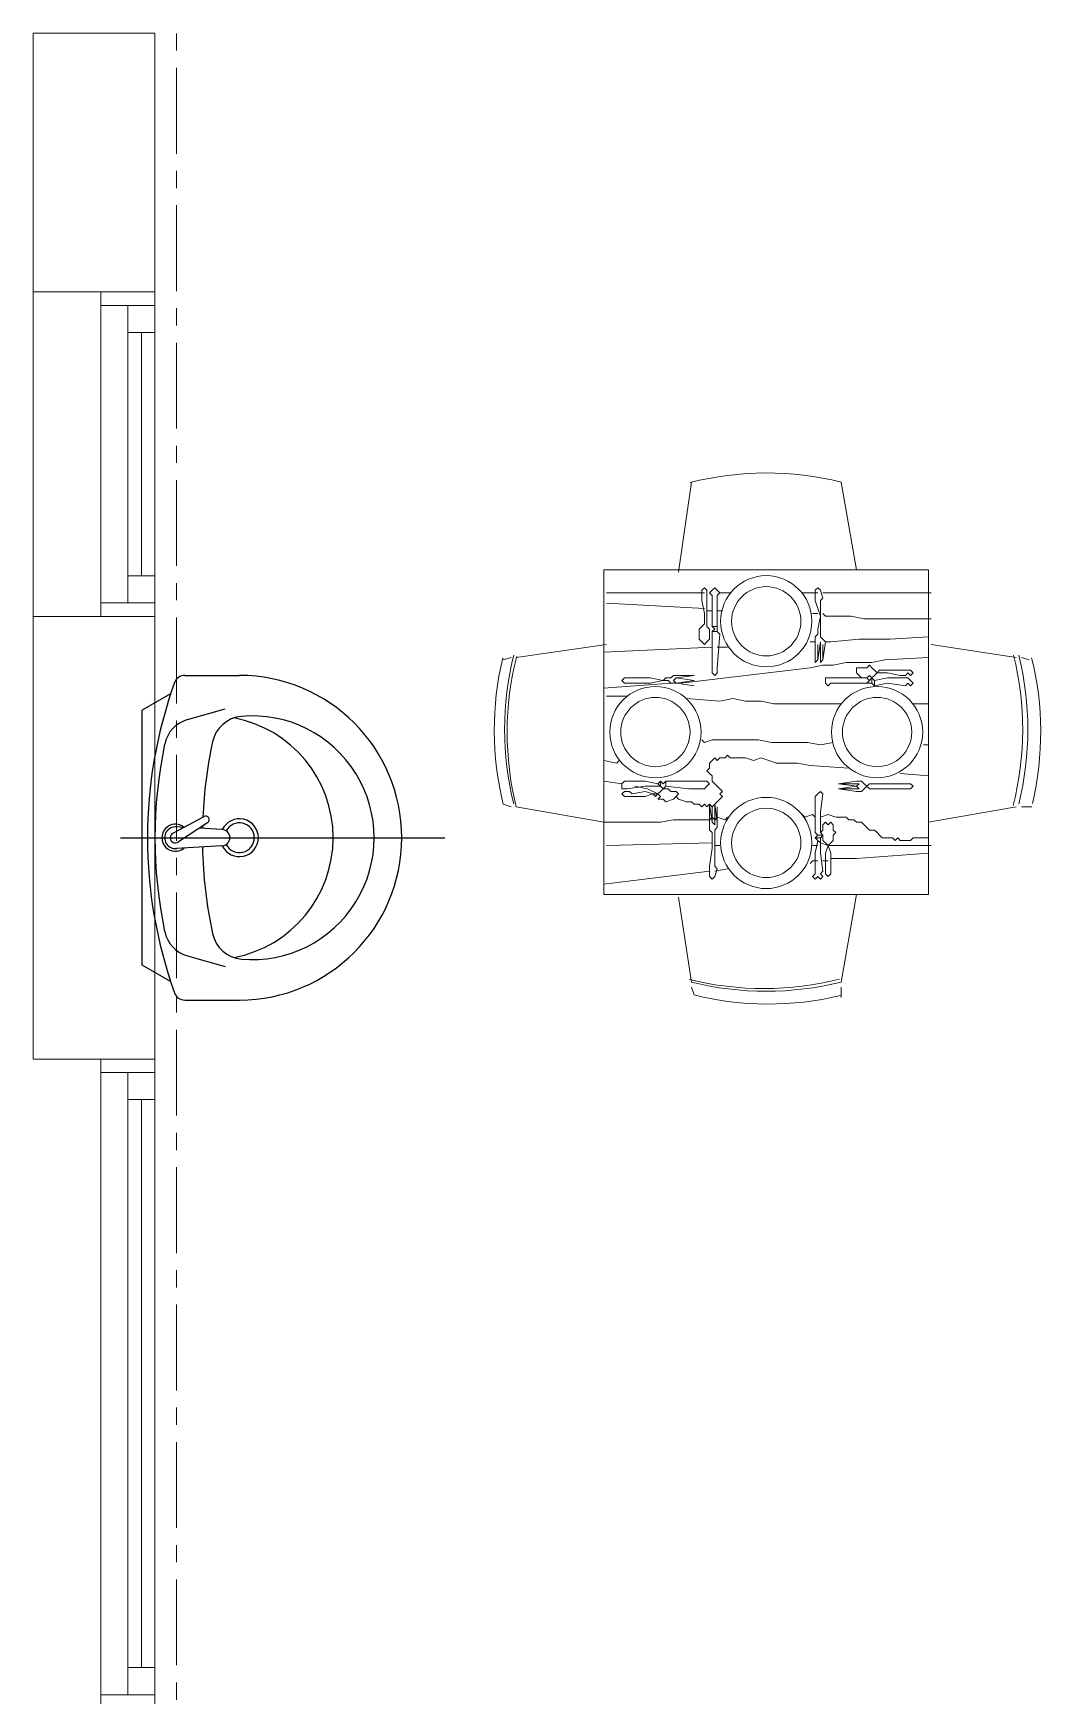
# Model space of a CAD drawing. Header units: millimetres. Extents: x 26027 to 581921, y 7230 to 233891.
# Drawn here: x 465586 to 467448, y 210907 to 213980 of the extents above; entities that cross this region are included whole.
import ezdxf

# ---------------------------------------------------------------- set-up
doc = ezdxf.new("R2010")
doc.units = ezdxf.units.MM
doc.header["$LTSCALE"] = 5
doc.linetypes.add('CENTER', pattern=[50.8, 31.75, -6.35, 6.35, -6.35])
doc.linetypes.add('HIDDEN2', pattern=[0.1875, 0.125, -0.0625])
for name, color, linetype, lineweight in [('Aluminum', 7, 'Continuous', 5), ('Proj', 7, 'HIDDEN2', 5), ('SANIT', 250, 'Continuous', 5), ('Walls', 32, 'Continuous', 5)]:
    doc.layers.add(name, color=color, linetype=linetype, lineweight=lineweight)
for name, color, linetype in [('axes', 9, 'Continuous'), ('GE-ARCHITECTURAL_ELEMENTS', 8, 'Continuous'), ('PDF2_Geometry', 7, 'Continuous')]:
    doc.layers.add(name, color=color, linetype=linetype)

# ---------------------------------------------------------------- blocks, each defined once
blk = doc.blocks.new('lav-manta 60')
at = {"layer": 'GE-ARCHITECTURAL_ELEMENTS'}
for p, q in [((0, 0.04), (0, -0.56)), ((-0.2658, -0.0529), (-0.2358, 0)), ((-0.2358, 0), (0.2358, 0)), ((0.2658, -0.0529), (0.2358, 0)), ((0.0389, -0.1142), (0.0087, -0.0575)), ((-0.3, -0.0789), (-0.3, -0.18)), ((-0.2185, -0.0841), (-0.2383, -0.1537)), ((-0.015, -0.1473), (-0.0199, -0.064)), ((0.0274, -0.121), (-0.0078, -0.0673)), ((0.0191, -0.077), (0.0199, -0.064)), ((0.2185, -0.0841), (0.2383, -0.1537)), ((0.3, -0.0789), (0.3, -0.18)), ((0.015, -0.1473), (0.0174, -0.1057))]:
    blk.add_line(p, q, dxfattribs=at)
for centre, radius, start, end in [((0, -0.8557), 0.8457, 70.1771, 109.8229), ((0, -0.8696), 0.8457, 78.1914, 101.8086), ((-0.28, -0.0789), 0.02, 109.8229, 180), ((-0.1608, -0.1006), 0.06, 101.8086, 164.0794), ((0, -0.0617), 0.025, 320.7474, 220.368), ((0, -0.0617), 0.02, 353.2671, 186.682), ((0, -0.0617), 0.00966, 25.4127, 215.9577), ((0.1608, -0.1006), 0.06, 15.9206, 78.1914), ((0.28, -0.0789), 0.02, 0, 70.1771), ((0, -0.9572), 0.8457, 91.1572, 102.0883), ((0, -0.9572), 0.8457, 88.5486, 88.844), ((0.0332, -0.1176), 0.00666, 210.6852, 30.6852), ((0, -0.9572), 0.8457, 77.9117, 87.4274), ((-0.1645, -0.189), 0.06, 102.0883, 174.8142), ((0, -0.18), 0.035, 115.3106, 64.6894), ((0, -0.1473), 0.015, 180, 0), ((0.1645, -0.189), 0.06, 5.1858, 77.9117), ((0, -0.18), 0.3, 180, 0), ((0, -0.2039), 0.2252, 174.8142, 5.1858), ((0, -0.1282), 0.2252, 190.6097, 349.3903), ((0, -0.18), 0.0275, 117.1496, 62.8504)]:
    blk.add_arc(centre, radius, start, end, dxfattribs=at)

msp = doc.modelspace()

# ---------------------------------------------------------------- linework, layer by layer
at = {"layer": 'Aluminum'}
for p, q in [((465710.8, 213502.3, 0), (465710.8, 212902.3, 0)), ((465710.8, 213477.3, 0), (465810.8, 213477.3, 0)), ((465760.8, 213477.3, 0), (465760.8, 212927.3, 0)), ((465810.8, 213502.3, 0), (465810.8, 212902.3, 0)), ((465760.8, 213427.3, 0), (465810.8, 213427.3, 0)), ((465785.8, 212977.3, 0), (465785.8, 213427.3, 0)), ((465760.8, 212977.3, 0), (465810.8, 212977.3, 0)), ((465710.8, 212927.3, 0), (465810.8, 212927.3, 0)), ((465710.8, 212084.3, 0), (465710.8, 210884.3, 0)), ((465810.8, 212084.3, 0), (465810.8, 210884.3, 0)), ((465710.8, 212059.3, 0), (465810.8, 212059.3, 0)), ((465760.8, 212059.3, 0), (465760.8, 210909.3, 0)), ((465760.8, 212009.3, 0), (465810.8, 212009.3, 0)), ((465785.8, 210959.3, 0), (465785.8, 212009.3, 0)), ((465760.8, 210959.3, 0), (465810.8, 210959.3, 0)), ((465710.8, 210909.3, 0), (465810.8, 210909.3, 0))]:
    msp.add_line(p, q, dxfattribs=at)
at = {"layer": 'axes', "linetype": 'CENTER', "lineweight": 0}
msp.add_line((465850.8, 120285.6, 2.4), (465850.8, 230891.1, 2.4), dxfattribs=at)
at = {"layer": 'PDF2_Geometry', "lineweight": 5, "elevation": -2.4}
for points in [[(466778.7, 212983.9), (466802.5, 213150.7)], [(466826.4, 212955.3), (466826.4, 212955.3)], [(466826.4, 212955.3), (466826.4, 212955.3)], [(466840.7, 212874.3), (466840.7, 212836.2), (466840.7, 212798.1), (466845.4, 212793.4), (466850.2, 212798.1), (466850.2, 212807.6), (466854.9, 212869.6), (466850.2, 212874.3), (466840.7, 212874.3), (466845.4, 212879.1), (466840.7, 212883.9), (466840.7, 212912.5), (466840.7, 212941), (466835.9, 212945.8), (466840.7, 212950.6), (466845.4, 212955.3), (466850.2, 212950.6), (466854.9, 212945.8), (466850.2, 212941), (466850.2, 212912.5), (466850.2, 212883.9), (466850.2, 212874.3)], [(467036, 212955.3), (467036, 212955.3)], [(467040.8, 212950.6), (467036, 212955.3)], [(466826.4, 212945.8), (466645.3, 212945.8)], [(466826.4, 212917.2), (466645.3, 212926.8)], [(466831.1, 212950.6), (466831.1, 212950.6)], [(466835.9, 212945.8), (466835.9, 212945.8)], [(466840.7, 212950.6), (466840.7, 212950.6)], [(466850.2, 212950.6), (466850.2, 212950.6)], [(466850.2, 212950.6), (466850.2, 212950.6)], [(466874, 212945.8), (466854.9, 212945.8)], [(467036, 212945.8), (467007.4, 212945.8)], [(467040.8, 212950.6), (467040.8, 212950.6)], [(467040.8, 212950.6), (467040.8, 212950.6)], [(467245.6, 212945.8), (467045.5, 212945.8)], [(466840.7, 212912.5), (466831.1, 212912.5)], [(466831.1, 212893.4), (466831.1, 212893.4)], [(466859.7, 212912.5), (466850.2, 212912.5)], [(467036, 212907.7), (467026.5, 212907.7)], [(467245.6, 212898.2), (467121.8, 212898.2), (467097.9, 212902.9), (467069.3, 212902.9), (467050.3, 212902.9), (467045.5, 212907.7)], [(466821.6, 212883.9), (466821.6, 212883.9)], [(466826.4, 212888.6), (466826.4, 212888.6)], [(466826.4, 212888.6), (466826.4, 212888.6)], [(466831.1, 212883.9), (466831.1, 212883.9)], [(466831.1, 212883.9), (466831.1, 212883.9)], [(466835.9, 212879.1), (466835.9, 212879.1)], [(466850.2, 212883.9), (466840.7, 212883.9), (466850.2, 212883.9)], [(466840.7, 212883.9), (466840.7, 212883.9)], [(466840.7, 212874.3), (466840.7, 212874.3)], [(466850.2, 212883.9), (466850.2, 212883.9)], [(466850.2, 212874.3), (466850.2, 212874.3)], [(467031.2, 212864.8), (467031.2, 212864.8)], [(467036, 212869.6), (467036, 212869.6)], [(467040.8, 212874.3), (467040.8, 212874.3)], [(467240.9, 212864.8), (467169.4, 212860.1), (467112.2, 212860.1), (467059.8, 212855.3), (467050.3, 212855.3)], [(466645.3, 212850.5), (466478.6, 212826.7)], [(466840.7, 212845.8), (466640.5, 212836.2)], [(466821.6, 212855.3), (466821.6, 212855.3)], [(466831.1, 212855.3), (466831.1, 212855.3)], [(466869.2, 212845.8), (466850.2, 212845.8)], [(467031.2, 212855.3), (467021.7, 212855.3)], [(467036, 212850.5), (467036, 212850.5)], [(467040.8, 212855.3), (467040.8, 212855.3)], [(467040.8, 212855.3), (467040.8, 212855.3)], [(467045.5, 212860.1), (467045.5, 212860.1)], [(467045.5, 212850.5), (467045.5, 212850.5)], [(467402.8, 212826.7), (467245.6, 212850.5)], [(466469, 212826.7), (466454.7, 212821.9)], [(467240.9, 212826.7), (467159.9, 212821.9), (467136, 212817.2), (467107.5, 212817.2), (467088.4, 212817.2), (467064.6, 212812.4), (467045.5, 212812.4), (467021.7, 212807.6), (466783.5, 212779.1)], [(467036, 212821.9), (467036, 212821.9)], [(467045.5, 212821.9), (467045.5, 212821.9)], [(467107.5, 212807.6), (467107.5, 212807.6)], [(467140.8, 212802.9), (467140.8, 212802.9)], [(467140.8, 212802.9), (467140.8, 212802.9)], [(467207.5, 212802.9), (467207.5, 212802.9)], [(467207.5, 212802.9), (467207.5, 212802.9)], [(467426.7, 212821.9), (467412.4, 212826.7)], [(466764.4, 212779.1), (466640.5, 212769.5)], [(466673.9, 212783.8), (466673.9, 212783.8)], [(466673.9, 212783.8), (466673.9, 212783.8)], [(466673.9, 212783.8), (466673.9, 212783.8)], [(466678.7, 212788.6), (466678.7, 212788.6)], [(466759.7, 212783.8), (466759.7, 212783.8)], [(466764.4, 212788.6), (466764.4, 212788.6)], [(466764.4, 212779.1), (466764.4, 212779.1)], [(466774, 212788.6), (466774, 212788.6)], [(466774, 212779.1), (466774, 212779.1)], [(466807.3, 212793.4), (466807.3, 212793.4)], [(466807.3, 212783.8), (466807.3, 212783.8)], [(466807.3, 212783.8), (466807.3, 212783.8)], [(466807.3, 212774.3), (466807.3, 212774.3)], [(466840.7, 212798.1), (466840.7, 212798.1)], [(466850.2, 212798.1), (466850.2, 212798.1)], [(467131.3, 212783.8), (467126.5, 212788.6), (467088.4, 212788.6), (467050.3, 212788.6), (467050.3, 212779.1), (467055, 212774.3), (467059.8, 212779.1), (467126.5, 212779.1)], [(467050.3, 212788.6), (467050.3, 212788.6)], [(467050.3, 212779.1), (467050.3, 212779.1)], [(467107.5, 212798.1), (467107.5, 212798.1)], [(467126.5, 212779.1), (467126.5, 212779.1)], [(467136, 212779.1), (467140.8, 212774.3), (467164.6, 212779.1), (467198, 212774.3), (467202.7, 212779.1), (467207.5, 212774.3), (467212.3, 212779.1), (467207.5, 212783.8), (467202.7, 212788.6), (467164.6, 212788.6), (467140.8, 212783.8), (467136, 212788.6)], [(467136, 212788.6), (467136, 212788.6)], [(467136, 212779.1), (467136, 212779.1)], [(467140.8, 212793.4), (467140.8, 212793.4)], [(467140.8, 212774.3), (467140.8, 212783.8)], [(467145.6, 212798.1), (467145.6, 212798.1)], [(467202.7, 212788.6), (467202.7, 212788.6)], [(467202.7, 212788.6), (467202.7, 212788.6)], [(467207.5, 212783.8), (467207.5, 212783.8)], [(467207.5, 212774.3), (467207.5, 212774.3)], [(466683.4, 212755.2), (466645.3, 212755.2)], [(467078.9, 212740.9), (467050.3, 212740.9), (467012.2, 212740.9), (466983.6, 212740.9), (466955, 212740.9), (466931.2, 212745.7), (466902.6, 212745.7), (466878.8, 212750.5), (466854.9, 212745.7), (466793, 212750.5)], [(467240.9, 212740.9), (467212.3, 212740.9)], [(467093.2, 212621.8), (467021.7, 212626.6), (466997.9, 212631.4), (466978.8, 212631.4), (466959.8, 212631.4), (466945.5, 212636.1), (466931.2, 212640.9), (466916.9, 212636.1), (466902.6, 212640.9), (466893.1, 212640.9), (466883.5, 212640.9), (466874, 212640.9), (466869.2, 212645.7), (466864.5, 212640.9), (466854.9, 212640.9), (466850.2, 212636.1), (466845.4, 212640.9), (466840.7, 212636.1), (466835.9, 212631.4), (466835.9, 212621.8), (466831.1, 212617.1), (466835.9, 212612.3), (466840.7, 212607.5), (466840.7, 212598), (466845.4, 212593.2), (466850.2, 212588.5), (466854.9, 212583.7), (466859.7, 212579), (466854.9, 212574.2), (466859.7, 212569.4), (466854.9, 212564.7), (466850.2, 212559.9), (466845.4, 212555.1), (466840.7, 212550.4), (466835.9, 212555.1), (466831.1, 212550.4), (466826.4, 212555.1), (466821.6, 212550.4), (466816.8, 212555.1), (466807.3, 212555.1), (466802.5, 212559.9), (466793, 212559.9), (466778.7, 212564.7), (466774, 212569.4)], [(467064.6, 212669.5), (467040.8, 212664.7), (467016.9, 212669.5), (466997.9, 212669.5), (466969.3, 212669.5), (466950.2, 212669.5), (466926.4, 212674.2), (466907.4, 212674.2), (466888.3, 212674.2), (466869.2, 212674.2), (466859.7, 212674.2), (466840.7, 212674.2), (466826.4, 212669.5), (466821.6, 212674.2)], [(467240.9, 212664.7), (467231.3, 212664.7)], [(466669.1, 212636.1), (466664.4, 212631.4), (466640.5, 212636.1)], [(466673.9, 212593.2), (466640.5, 212598)], [(466678.7, 212598), (466678.7, 212598)], [(466678.7, 212598), (466678.7, 212598)], [(466740.6, 212574.2), (466721.5, 212583.7), (466697.7, 212588.5)], [(466740.6, 212593.2), (466745.4, 212588.5), (466745.4, 212598)], [(466745.4, 212588.5), (466745.4, 212588.5)], [(466754.9, 212588.5), (466797.8, 212583.7), (466826.4, 212583.7), (466831.1, 212588.5), (466835.9, 212593.2), (466831.1, 212598), (466821.6, 212598), (466754.9, 212598)], [(466754.9, 212598), (466754.9, 212598)], [(466754.9, 212588.5), (466754.9, 212588.5)], [(466831.1, 212588.5), (466831.1, 212588.5)], [(467074.1, 212593.2), (467074.1, 212593.2)], [(467074.1, 212593.2), (467074.1, 212593.2)], [(467107.5, 212588.5), (467107.5, 212588.5)], [(467107.5, 212588.5), (467107.5, 212588.5)], [(467121.8, 212593.2), (467121.8, 212593.2)], [(467240.9, 212607.5), (467188.5, 212612.3)], [(467207.5, 212593.2), (467207.5, 212593.2)], [(467212.3, 212588.5), (467212.3, 212588.5)], [(467212.3, 212588.5), (467212.3, 212588.5)], [(466673.9, 212583.7), (466673.9, 212583.7)], [(466673.9, 212583.7), (466673.9, 212583.7)], [(466673.9, 212574.2), (466673.9, 212574.2)], [(466673.9, 212574.2), (466673.9, 212574.2)], [(466678.7, 212569.4), (466678.7, 212569.4)], [(466683.4, 212583.7), (466683.4, 212583.7)], [(466740.6, 212574.2), (466740.6, 212574.2)], [(466740.6, 212574.2), (466740.6, 212574.2)], [(466745.4, 212579), (466745.4, 212579)], [(466750.1, 212564.7), (466750.1, 212564.7)], [(466769.2, 212564.7), (466769.2, 212564.7)], [(466774, 212579), (466774, 212579)], [(466840.7, 212417), (466835.9, 212421.7), (466835.9, 212431.3), (466835.9, 212440.8), (466840.7, 212474.1), (466840.7, 212493.2), (466840.7, 212502.7), (466835.9, 212507.5), (466835.9, 212517), (466835.9, 212555.1), (466840.7, 212521.8), (466840.7, 212550.4), (466840.7, 212521.8), (466845.4, 212517), (466845.4, 212555.1), (466850.2, 212521.8), (466850.2, 212550.4), (466850.2, 212521.8), (466850.2, 212512.3), (466845.4, 212507.5), (466845.4, 212498), (466845.4, 212469.4), (466845.4, 212440.8), (466850.2, 212436), (466845.4, 212421.7), (466840.7, 212417), (466845.4, 212421.7)], [(466835.9, 212555.1), (466835.9, 212555.1)], [(466845.4, 212555.1), (466845.4, 212555.1)], [(467045.5, 212498), (467040.8, 212502.7), (467045.5, 212507.5), (467045.5, 212517), (467050.3, 212521.8), (467055, 212517), (467059.8, 212521.8), (467064.6, 212517), (467064.6, 212507.5), (467069.3, 212502.7), (467064.6, 212498), (467064.6, 212488.4), (467059.8, 212483.7), (467055, 212478.9), (467059.8, 212464.6), (467059.8, 212436), (467059.8, 212426.5), (467055, 212421.7), (467050.3, 212426.5), (467050.3, 212436), (467050.3, 212464.6), (467055, 212478.9), (467050.3, 212483.7), (467045.5, 212488.4), (467045.5, 212498), (467040.8, 212502.7), (467040.8, 212540.8), (467045.5, 212574.2), (467040.8, 212579), (467036, 212574.2), (467031.2, 212569.4), (467031.2, 212502.7), (467036, 212498), (467045.5, 212498), (467040.8, 212493.2), (467040.8, 212483.7), (467040.8, 212464.6), (467045.5, 212431.3), (467040.8, 212426.5), (467045.5, 212421.7), (467040.8, 212417), (467036, 212421.7), (467031.2, 212417), (467026.5, 212421.7), (467031.2, 212426.5), (467031.2, 212464.6), (467036, 212488.4), (467031.2, 212493.2)], [(467036, 212574.2), (467036, 212574.2)], [(467040.8, 212579), (467040.8, 212579)], [(467074.1, 212583.7), (467074.1, 212583.7)], [(467074.1, 212583.7), (467074.1, 212583.7)], [(467121.8, 212583.7), (467121.8, 212583.7)], [(467207.5, 212583.7), (467207.5, 212583.7)], [(466840.7, 212550.4), (466840.7, 212550.4)], [(466850.2, 212550.4), (466850.2, 212550.4)], [(467007.4, 212536.1), (467012.2, 212531.3), (467026.5, 212536.1), (467031.2, 212531.3)], [(467040.8, 212531.3), (467055, 212536.1), (467069.3, 212531.3), (467078.9, 212531.3), (467088.4, 212531.3), (467093.2, 212526.5), (467102.7, 212526.5), (467107.5, 212521.8), (467117, 212521.8), (467121.8, 212517), (467126.5, 212512.3), (467131.3, 212507.5), (467140.8, 212507.5), (467145.6, 212502.7), (467150.3, 212498), (467155.1, 212493.2), (467164.6, 212493.2), (467174.2, 212493.2), (467178.9, 212488.4), (467183.7, 212493.2), (467188.5, 212488.4), (467198, 212488.4), (467207.5, 212488.4), (467212.3, 212493.2), (467240.9, 212493.2)], [(467240.9, 212521.8), (467402.8, 212550.4)], [(467412.4, 212550.4), (467431.4, 212550.4)], [(466835.9, 212507.5), (466835.9, 212507.5)], [(466840.7, 212521.8), (466840.7, 212521.8)], [(466840.7, 212502.7), (466840.7, 212502.7)], [(466845.4, 212517), (466845.4, 212517)], [(466845.4, 212498), (466845.4, 212498)], [(466850.2, 212521.8), (466850.2, 212521.8)], [(466850.2, 212512.3), (466850.2, 212512.3)], [(467040.8, 212493.2), (467031.2, 212493.2), (467036, 212498)], [(467031.2, 212493.2), (467031.2, 212493.2)], [(467040.8, 212493.2), (467040.8, 212493.2)], [(466840.7, 212483.7), (466645.3, 212478.9)], [(466854.9, 212478.9), (466845.4, 212478.9)], [(467036, 212478.9), (467026.5, 212478.9)], [(467245.6, 212478.9), (467055, 212478.9), (467040.8, 212483.7), (467036, 212488.4)], [(467045.5, 212488.4), (467045.5, 212488.4)], [(467050.3, 212483.7), (467050.3, 212483.7)], [(467050.3, 212483.7), (467050.3, 212483.7)], [(467059.8, 212483.7), (467059.8, 212483.7)], [(467059.8, 212483.7), (467059.8, 212483.7)], [(467240.9, 212464.6), (467107.5, 212455.1), (467078.9, 212455.1), (467059.8, 212455.1)], [(467064.6, 212488.4), (467064.6, 212488.4)], [(466835.9, 212431.3), (466640.5, 212407.4)], [(466869.2, 212436), (466845.4, 212431.3)], [(467036, 212450.3), (467026.5, 212450.3), (467021.7, 212445.6)], [(467055, 212450.3), (467045.5, 212450.3)], [(466840.7, 212417), (466840.7, 212417)], [(466845.4, 212421.7), (466845.4, 212421.7)], [(466845.4, 212421.7), (466845.4, 212421.7)], [(467031.2, 212426.5), (467031.2, 212426.5)], [(467045.5, 212421.7), (467045.5, 212421.7)], [(467055, 212421.7), (467055, 212421.7)], [(467055, 212421.7), (467055, 212421.7)], [(467055, 212421.7), (467055, 212421.7)], [(467055, 212421.7), (467055, 212421.7)], [(467055, 212421.7), (467055, 212421.7)], [(467078.9, 212216.9), (467078.9, 212197.8)]]:
    msp.add_lwpolyline(points, dxfattribs=at)
for points in [[(466800.3, 213149.8, -0.124036), (467078.9, 213150.7), (467107.5, 212988.7)], [(466453.6, 212825.5, 0.120122), (466454.7, 212555.1), (466469, 212550.4)], [(466479.5, 212828.9, 0.124036), (466478.6, 212550.4), (466640.5, 212521.8), (466659.6, 212521.8), (466688.2, 212521.8), (466716.8, 212521.8), (466745.4, 212521.8), (466769.2, 212526.5), (466797.8, 212526.5), (466816.8, 212526.5), (466835.9, 212526.5), (466840.7, 212531.3), (466845.4, 212526.5), (466850.2, 212531.3), (466864.5, 212526.5), (466869.2, 212531.3)], [(467107.5, 212388.4), (467078.9, 212226.4, -0.122576), (466802.5, 212226.4), (466778.7, 212383.6)], [(467077.7, 212201.5, -0.120122), (466807.3, 212202.6), (466802.5, 212216.9)]]:
    msp.add_lwpolyline(points, format="xyb", dxfattribs=at)
for points in [[(466640.5, 212988.7), (466640.5, 212388.4), (467240.9, 212388.4), (467240.9, 212988.7)], [(466816.8, 212879.1), (466821.6, 212883.9), (466826.4, 212888.6), (466826.4, 212898.2), (466826.4, 212907.7), (466821.6, 212931.5), (466821.6, 212941), (466821.6, 212950.6), (466826.4, 212955.3), (466831.1, 212950.6), (466831.1, 212941), (466831.1, 212931.5), (466831.1, 212912.5), (466831.1, 212893.4), (466831.1, 212883.9), (466835.9, 212879.1), (466835.9, 212869.6), (466835.9, 212860.1), (466831.1, 212855.3), (466826.4, 212850.5), (466821.6, 212855.3), (466816.8, 212860.1), (466816.8, 212869.6)], [(467036, 212850.5), (467036, 212821.9), (467031.2, 212817.2), (467031.2, 212855.3), (467031.2, 212864.8), (467036, 212869.6), (467036, 212879.1), (467040.8, 212902.9), (467031.2, 212931.5), (467031.2, 212941), (467031.2, 212950.6), (467036, 212955.3), (467040.8, 212950.6), (467045.5, 212936.3), (467040.8, 212931.5), (467040.8, 212902.9), (467040.8, 212874.3), (467040.8, 212864.8), (467045.5, 212860.1), (467050.3, 212855.3), (467045.5, 212821.9), (467045.5, 212850.5), (467045.5, 212821.9), (467040.8, 212817.2), (467040.8, 212855.3), (467036, 212821.9)], [(467131.3, 212812.4), (467136, 212807.6), (467140.8, 212802.9), (467145.6, 212798.1), (467150.3, 212802.9), (467169.4, 212802.9), (467188.5, 212802.9), (467198, 212802.9), (467207.5, 212802.9), (467212.3, 212798.1), (467207.5, 212793.4), (467202.7, 212798.1), (467198, 212793.4), (467188.5, 212793.4), (467164.6, 212798.1), (467155.1, 212798.1), (467145.6, 212798.1), (467140.8, 212793.4), (467136, 212788.6), (467131.3, 212793.4), (467126.5, 212788.6), (467117, 212788.6), (467112.2, 212793.4), (467107.5, 212798.1), (467107.5, 212807.6), (467117, 212807.6), (467126.5, 212807.6)], [(466673.9, 212783.8), (466678.7, 212788.6), (466688.2, 212788.6), (466697.7, 212788.6), (466726.3, 212788.6), (466750.1, 212783.8), (466726.3, 212779.1), (466697.7, 212779.1), (466688.2, 212779.1), (466678.7, 212779.1)], [(466764.4, 212779.1), (466759.7, 212783.8), (466750.1, 212783.8), (466754.9, 212788.6), (466764.4, 212788.6), (466769.2, 212793.4), (466778.7, 212793.4), (466807.3, 212793.4), (466774, 212788.6), (466807.3, 212783.8), (466774, 212779.1), (466807.3, 212774.3), (466774, 212779.1)], [(466774, 212779.1), (466807.3, 212783.8), (466774, 212788.6), (466769.2, 212783.8)], [(467136, 212779.1), (467126.5, 212779.1), (467131.3, 212783.8), (467136, 212788.6)], [(466750.1, 212593.2), (466754.9, 212598), (466754.9, 212588.5), (466750.1, 212583.7), (466745.4, 212588.5), (466716.8, 212588.5), (466683.4, 212583.7), (466673.9, 212583.7), (466673.9, 212593.2), (466678.7, 212598), (466688.2, 212598), (466716.8, 212598), (466740.6, 212593.2), (466745.4, 212598)], [(467121.8, 212593.2), (467126.5, 212588.5), (467121.8, 212583.7), (467117, 212579), (467107.5, 212579), (467074.1, 212583.7), (467107.5, 212588.5), (467074.1, 212593.2), (467107.5, 212598), (467117, 212598)], [(467112.2, 212593.2), (467107.5, 212588.5), (467074.1, 212593.2)], [(467074.1, 212583.7), (467112.2, 212583.7), (467107.5, 212588.5)], [(467207.5, 212593.2), (467212.3, 212588.5), (467207.5, 212583.7), (467198, 212583.7), (467188.5, 212583.7), (467159.9, 212583.7), (467131.3, 212583.7), (467126.5, 212588.5), (467131.3, 212593.2), (467159.9, 212593.2), (467188.5, 212593.2), (467198, 212593.2)], [(466754.9, 212559.9), (466750.1, 212564.7), (466740.6, 212564.7), (466745.4, 212569.4), (466740.6, 212574.2), (466735.8, 212569.4), (466731.1, 212574.2), (466716.8, 212569.4), (466697.7, 212569.4), (466688.2, 212569.4), (466678.7, 212569.4), (466673.9, 212574.2), (466678.7, 212579), (466688.2, 212579), (466693, 212574.2), (466716.8, 212579), (466731.1, 212574.2), (466740.6, 212574.2), (466745.4, 212579), (466750.1, 212583.7), (466759.7, 212583.7), (466764.4, 212579), (466774, 212579), (466778.7, 212574.2), (466774, 212569.4), (466769.2, 212564.7)]]:
    msp.add_lwpolyline(points, close=True, dxfattribs=at)
at = {"layer": 'PDF2_Geometry', "lineweight": 5}
for centre, radius in [((466940.7, 212893.4, -2.4), 84.3), ((466940.7, 212893.4, -2.4), 64), ((466735.8, 212688.5, -2.4), 84.3), ((467145.6, 212688.5, -2.4), 84.3), ((466735.8, 212688.6, -2.4), 64), ((467145.6, 212688.6, -2.4), 64), ((466940.7, 212483.6, -2.4), 84.3), ((466940.7, 212483.7, -2.4), 64)]:
    msp.add_circle(centre, radius, dxfattribs=at)
for centre, radius, start, end in [((467026.8, 212693.3, -2.4), 569.7, 166.0235, 193.9765), ((466845.8, 212693.3, -2.4), 568.9, 345.7114, 13.994), ((466854.6, 212693.3, -2.4), 569.7, 346.0235, 13.9765), ((466878.1, 212688.5, -2.4), 570, 346.5966, 13.97), ((466935.9, 212783.4, -2.4), 568.9, 256.006, 284.2886)]:
    msp.add_arc(centre, radius, start, end, dxfattribs=at)
at = {"layer": 'Proj'}
msp.add_line((465585.8, 212902.3, 0), (465585.8, 213502.3, 0), dxfattribs=at)
at = {"layer": 'Walls'}
for p, q in [((465810.8, 213980.3, 0), (465585.8, 213980.3, 0)), ((465585.8, 213980.3, 0), (465585.8, 213502.3, 0)), ((465810.8, 213980.3, 0), (465810.8, 213502.3, 0)), ((465810.8, 213502.3, 0), (465585.8, 213502.3, 0)), ((465585.8, 212902.3, 0), (465585.8, 212084.3, 1.2)), ((465585.8, 212902.3, 0), (465810.8, 212902.3, 0)), ((465810.8, 212902.3, 0), (465810.8, 212084.3, 1.2)), ((465810.8, 212084.3, 1.2), (465585.8, 212084.3, 1.2))]:
    msp.add_line(p, q, dxfattribs=at)

# ---------------------------------------------------------------- block references
at = {"layer": 'SANIT', "xscale": 1000.000000000223, "yscale": 1000.000000000223, "zscale": 1000.000000000223, "rotation": 90.00000000000001}
msp.add_blockref('lav-manta 60', (465786.9, 212493.3, 0.6), dxfattribs=at)

doc.saveas('drawing.dxf')
